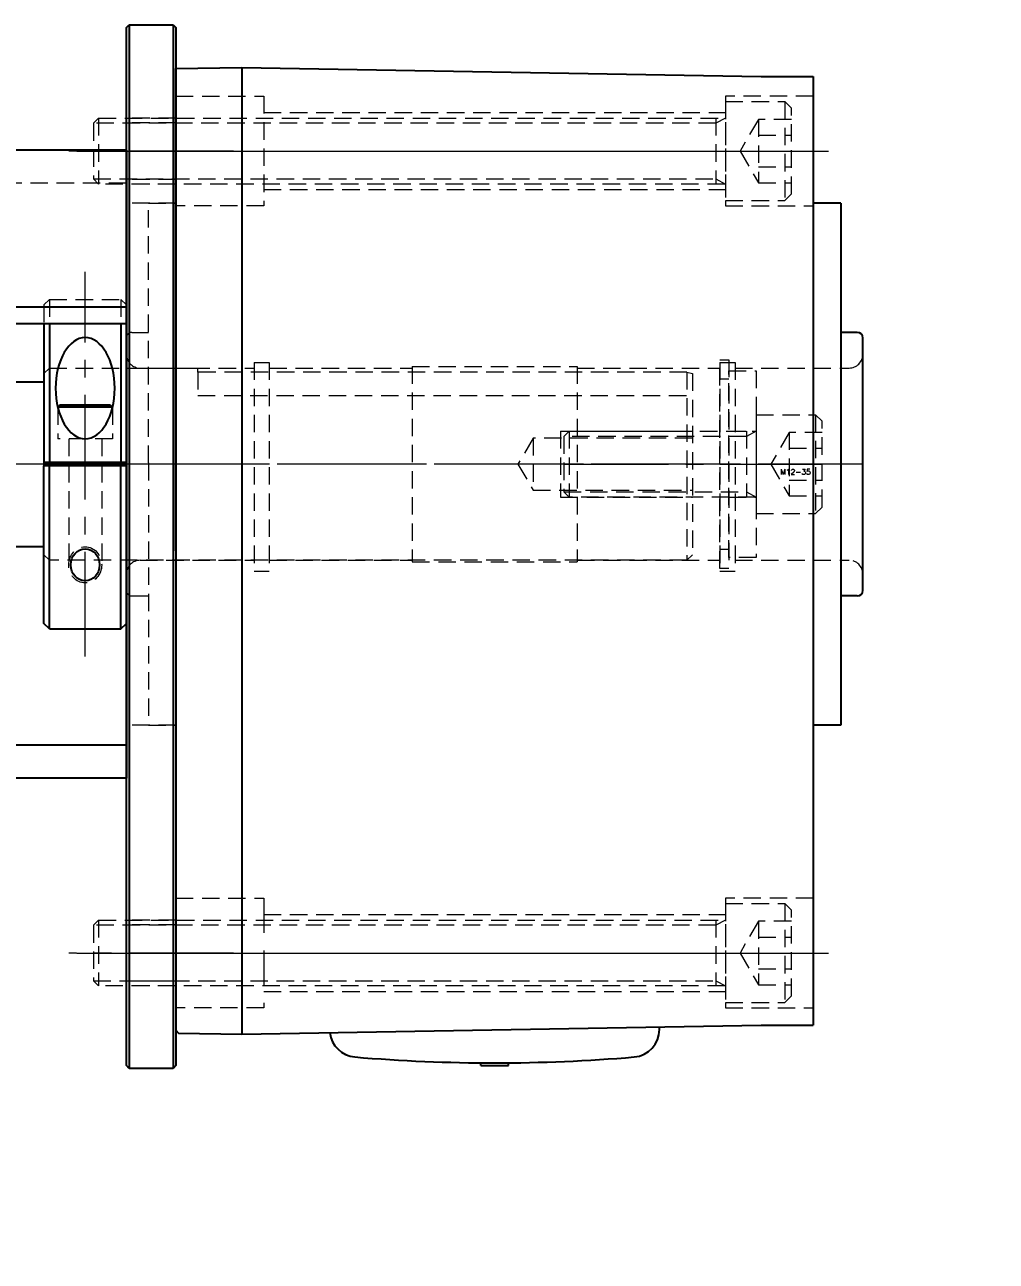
# Model space of a CAD drawing. Header units: millimetres. Extents: x 0 to 10987, y 0 to 7892.
# Drawn here: x 1164.3 to 1341.1, y 2193.8 to 2418.9 of the extents above; entities that cross this region are included whole.
import ezdxf
from ezdxf import colors
from ezdxf.entities.mleader import LeaderData, LeaderLine
from ezdxf.enums import TextEntityAlignment as Align
from ezdxf.math import Vec2, Vec3

# ---------------------------------------------------------------- set-up
doc = ezdxf.new("R2010")
doc.units = ezdxf.units.MM
for name, pattern in [('CENTER2', [28.575, 19.05, -3.175, 3.175, -3.175]), ('HIDDEN', [9.525, 6.35, -3.175]), ('HIDDEN2', [4.7625, 3.175, -1.5875])]:
    doc.linetypes.add(name, pattern=pattern)
for name, color, linetype, lineweight in [('01_外形線', 7, 'Continuous', 25), ('03_かくれ線', 6, 'HIDDEN2', 13), ('04_中心線', 1, 'CENTER2', 9), ('07_寸法線', 3, 'Continuous', 9)]:
    doc.layers.add(name, color=color, linetype=linetype, lineweight=lineweight)
doc.styles.add('KSS_TXT', font='txt.shx', dxfattribs={"bigfont": 'extfont2.shx'})
doc.styles.get("Standard").update_dxf_attribs({"font": 'arial.ttf'})
doc.styles.add('寸法用', font='simplex.shx', dxfattribs={"width": 0.8, "bigfont": '@extfont2.shx'})

# ---------------------------------------------------------------- blocks, each defined once
blk = doc.blocks.new('GM-SHYF-RH 0.4kW、1／160、＊＊V、60Hzc')
at = {"layer": '01_外形線', "color": 0}
for p, q in [((9, 72.01), (21, 72.22)), ((21, 72.22), (21, -15.77)), ((21, 72.22), (115.5, 70.57)), ((9, -15.77), (9, 72.01)), ((115.5, 70.57), (125, 70.57)), ((125, 70.57), (125, -15.77)), ((130, 47.5), (125, 47.5)), ((130, 47.5), (130, -47.5)), ((133, 24), (130, 24)), ((134, -23), (134, 23)), ((9, -15.77), (9, -103.05)), ((21, -15.77), (21, -103.76)), ((125, -15.77), (125, -102.11)), ((133, -24), (130, -24)), ((130, -47.5), (125, -47.5)), ((9, -103.05), (9.5, -103.56)), ((21, -103.76), (115.5, -102.11)), ((97, -102.94), (97, -102.44)), ((115.5, -102.11), (125, -102.11)), ((9.5, -103.56), (21, -103.76)), ((64.5, -109.5), (64.5, -108.99)), ((64.5, -109.5), (69.5, -109.5)), ((69.5, -109.5), (69.5, -108.99))]:
    blk.add_line(p, q, dxfattribs=at)
for centre, radius, start, end in [((133, 23), 1, 0, 90), ((133, -23), 1, 270, 0), ((42, -102.94), 5, 186.2447, 265.1386), ((92, -102.94), 5, 274.8614, 0), ((67, 191), 300, 265.1386, 270), ((67, 191), 300, 270, 274.8614)]:
    blk.add_arc(centre, radius, start, end, dxfattribs=at)
at = {"layer": '03_かくれ線'}
for p, q in [((9, 67), (25, 67)), ((25, 67), (25, 47)), ((125, 67), (109, 67)), ((109, 67), (109, 47)), ((25, 64), (109, 64)), ((25, 50), (109, 50)), ((4, 0.23), (4, 47.5)), ((4, 47.5), (9, 47.5)), ((25, 47), (9, 47)), ((109, 47), (125, 47)), ((0, -23), (0, 23)), ((1, 24), (4, 24)), ((23.25, 18.5), (26, 18.5)), ((23.25, 18.5), (23.25, -19.5)), ((26, 18.5), (26, -19.5)), ((108, 18.5), (110.75, 18.5)), ((108, 18.5), (108, -19.5)), ((110.75, 18.5), (110.75, -19.5)), ((2.5, 17.5), (23.25, 17.5)), ((26, 17.5), (52, 17.5)), ((52, 17.8), (82, 17.8)), ((52, 17.8), (52, -17.8)), ((82, 17.8), (82, -17.8)), ((82, 17.5), (108, 17.5)), ((110.75, 17.5), (131.5, 17.5)), ((4, 0.23), (4, -47.5)), ((2.5, -17.5), (23.25, -17.5)), ((26, -17.5), (52, -17.5)), ((52, -17.8), (82, -17.8)), ((82, -17.5), (108, -17.5)), ((110.75, -17.5), (131.5, -17.5)), ((23.25, -19.5), (26, -19.5)), ((108, -19.5), (110.75, -19.5)), ((1, -24), (4, -24)), ((4, -47.5), (9, -47.5)), ((9, -79), (25, -79)), ((125, -79), (109, -79)), ((109, -79), (109, -99)), ((25, -82), (109, -82)), ((25, -96), (109, -96)), ((25, -99), (9, -99)), ((109, -99), (125, -99))]:
    blk.add_line(p, q, dxfattribs=at)
at = {"layer": '03_かくれ線', "linetype": 'HIDDEN'}
blk.add_line((25, -79), (25, -99), dxfattribs=at)
at = {"layer": '03_かくれ線'}
for centre, radius, start, end in [((1, 23), 1, 90, 180), ((2.5, 20), 2.5, 180, 270), ((131.5, 20), 2.5, 270, 0), ((2.5, -20), 2.5, 90, 180), ((131.5, -20), 2.5, 0, 90), ((1, -23), 1, 180, 270)]:
    blk.add_arc(centre, radius, start, end, dxfattribs=at)
at = {"layer": '04_中心線'}
for p, q in [((6.46, 57), (127.76, 57)), ((134, 0), (0, 0)), ((6.46, -89), (127.76, -89))]:
    blk.add_line(p, q, dxfattribs=at)
blk = doc.blocks.new('_TagCircle')
at = {"color": 0, "linetype": 'ByBlock', "lineweight": -2, "transparency": 16777216}
blk.add_circle((0, 0), 4, dxfattribs=at)
at = {"color": 0, "transparency": 16777216, "style": '寸法用'}
blk.add_attdef('タグ番号', text='', height=3, dxfattribs=at).set_placement((0, -1.5), align=Align.CENTER)
blk = doc.blocks.new('_None')

msp = doc.modelspace()

# ---------------------------------------------------------------- linework, layer by layer
at = {"layer": '01_外形線'}
for p, q in [((1182.846, 2418.433), (1183.346, 2418.933)), ((1182.846, 2229.433), (1182.846, 2418.433)), ((1183.346, 2418.933), (1191.346, 2418.933)), ((1183.346, 2418.933), (1183.346, 2228.933)), ((1191.346, 2418.933), (1191.846, 2418.433)), ((1191.346, 2418.933), (1191.346, 2228.933)), ((1191.846, 2418.433), (1191.846, 2229.433)), ((1182.846, 2396.083), (1127.846, 2396.083)), ((1182.846, 2396.083), (1182.846, 2338.933)), ((1182.846, 2396.083), (1182.846, 2338.933)), ((1182.846, 2396.083), (1182.846, 2281.783)), ((1182.846, 2367.508), (1127.846, 2367.508)), ((1182.846, 2364.508), (1127.846, 2364.508)), ((1167.846, 2364.508), (1167.846, 2339.253)), ((1168.847, 2364.508), (1168.851, 2339.253)), ((1181.846, 2364.508), (1181.846, 2339.253)), ((1182.846, 2364.508), (1182.846, 2339.253)), ((1155.846, 2353.933), (1167.846, 2353.933)), ((1170.738, 2349.681), (1170.354, 2349.297)), ((1180.331, 2349.304), (1170.354, 2349.297)), ((1179.954, 2349.681), (1170.738, 2349.681)), ((1179.954, 2349.681), (1180.338, 2349.297)), ((1182.846, 2339.253), (1167.846, 2339.253)), ((1172.346, 2339.253), (1172.346, 2338.613)), ((1178.346, 2339.253), (1178.346, 2338.613)), ((1167.846, 2309.933), (1167.846, 2338.613)), ((1182.846, 2338.613), (1167.846, 2338.613)), ((1168.846, 2308.933), (1168.851, 2338.613)), ((1181.846, 2308.933), (1181.846, 2338.613)), ((1182.846, 2281.783), (1182.846, 2338.933)), ((1182.846, 2281.783), (1182.846, 2338.933)), ((1182.846, 2309.933), (1182.846, 2338.613)), ((1155.846, 2323.933), (1167.846, 2323.933)), ((1168.846, 2308.933), (1167.846, 2309.933)), ((1181.846, 2308.933), (1182.846, 2309.933)), ((1168.846, 2308.933), (1181.846, 2308.933)), ((1182.846, 2287.783), (1127.846, 2287.783)), ((1182.846, 2281.783), (1127.846, 2281.783)), ((1183.346, 2228.933), (1182.846, 2229.433)), ((1191.346, 2228.933), (1183.346, 2228.933)), ((1191.846, 2229.433), (1191.346, 2228.933))]:
    msp.add_line(p, q, dxfattribs=at)
at = {"layer": '01_外形線', "extrusion": (0, 0, -1)}
msp.add_ellipse((1175.346, 2352.757), major_axis=(0, -9.225), ratio=0.5827704, dxfattribs=at)
at = {"layer": '01_外形線'}
msp.add_ellipse((1175.346, 2320.599), major_axis=(0, -2.922), ratio=0.8936824, start_param=-3.141592653589793, end_param=3.141592653589793, dxfattribs=at)
at = {"layer": '03_かくれ線', "transparency": 33554559}
for p, q in [((1291.847, 2404.933), (1291.847, 2386.933)), ((1291.847, 2404.933), (1302.647, 2404.933)), ((1303.847, 2403.733), (1302.647, 2404.933)), ((1302.647, 2404.933), (1302.647, 2386.933)), ((1303.847, 2388.133), (1303.847, 2403.733)), ((1176.847, 2400.986), (1177.794, 2401.933)), ((1290.097, 2400.986), (1176.847, 2400.986)), ((1176.847, 2400.986), (1176.847, 2390.88)), ((1177.794, 2401.933), (1291.737, 2401.933)), ((1177.794, 2401.933), (1177.794, 2389.933)), ((1291.847, 2401.933), (1290.097, 2400.986)), ((1290.097, 2401.933), (1290.097, 2389.933)), ((1297.847, 2401.707), (1294.513, 2395.933)), ((1303.847, 2401.707), (1297.847, 2401.707)), ((1297.847, 2401.707), (1297.847, 2390.16)), ((1297.847, 2398.82), (1303.847, 2398.82)), ((1294.513, 2395.933), (1297.847, 2390.16)), ((1297.847, 2393.046), (1303.847, 2393.046)), ((1177.794, 2389.933), (1176.847, 2390.88)), ((1176.847, 2390.88), (1290.097, 2390.88)), ((1290.097, 2390.88), (1291.847, 2389.933)), ((1291.737, 2389.933), (1177.794, 2389.933)), ((1297.847, 2390.16), (1303.847, 2390.16)), ((1291.847, 2386.933), (1302.647, 2386.933)), ((1302.647, 2386.933), (1303.847, 2388.133)), ((1290.847, 2354.444), (1292.447, 2354.444)), ((1297.447, 2347.933), (1297.447, 2329.933)), ((1297.447, 2347.933), (1308.247, 2347.933)), ((1309.447, 2346.733), (1308.247, 2347.933)), ((1308.247, 2347.933), (1308.247, 2329.933)), ((1309.447, 2331.133), (1309.447, 2346.733)), ((1262.447, 2343.986), (1263.394, 2344.933)), ((1295.697, 2343.986), (1262.447, 2343.986)), ((1262.447, 2343.986), (1262.447, 2333.88)), ((1263.394, 2344.933), (1297.337, 2344.933)), ((1263.394, 2344.933), (1263.394, 2332.933)), ((1292.447, 2344.933), (1297.447, 2344.933)), ((1297.447, 2344.933), (1295.697, 2343.986)), ((1295.697, 2344.933), (1295.697, 2332.933)), ((1303.447, 2344.707), (1300.113, 2338.933)), ((1309.447, 2344.707), (1303.447, 2344.707)), ((1303.447, 2344.707), (1303.447, 2333.16)), ((1303.447, 2341.82), (1309.447, 2341.82)), ((1300.113, 2338.933), (1303.447, 2333.16)), ((1303.447, 2336.046), (1309.447, 2336.046)), ((1263.394, 2332.933), (1262.447, 2333.88)), ((1262.447, 2333.88), (1295.697, 2333.88)), ((1297.337, 2332.933), (1263.394, 2332.933)), ((1292.447, 2332.933), (1297.447, 2332.933)), ((1295.697, 2333.88), (1297.447, 2332.933)), ((1303.447, 2333.16), (1309.447, 2333.16)), ((1308.247, 2329.933), (1309.447, 2331.133)), ((1297.447, 2329.933), (1308.247, 2329.933)), ((1290.847, 2323.444), (1292.447, 2323.444)), ((1291.847, 2258.933), (1291.847, 2240.933)), ((1291.847, 2258.933), (1302.647, 2258.933)), ((1303.847, 2257.733), (1302.647, 2258.933)), ((1302.647, 2258.933), (1302.647, 2240.933)), ((1176.847, 2254.986), (1177.794, 2255.933)), ((1177.794, 2255.933), (1291.737, 2255.933)), ((1177.794, 2255.933), (1177.794, 2243.933)), ((1291.847, 2255.933), (1290.097, 2254.986)), ((1290.097, 2255.933), (1290.097, 2243.933)), ((1297.847, 2255.707), (1294.513, 2249.933)), ((1303.847, 2255.707), (1297.847, 2255.707)), ((1297.847, 2255.707), (1297.847, 2244.16)), ((1303.847, 2242.133), (1303.847, 2257.733)), ((1290.097, 2254.986), (1176.847, 2254.986)), ((1176.847, 2254.986), (1176.847, 2244.88)), ((1297.847, 2252.82), (1303.847, 2252.82)), ((1294.513, 2249.933), (1297.847, 2244.16)), ((1297.847, 2247.046), (1303.847, 2247.046)), ((1177.794, 2243.933), (1176.847, 2244.88)), ((1176.847, 2244.88), (1290.097, 2244.88)), ((1290.097, 2244.88), (1291.847, 2243.933)), ((1291.737, 2243.933), (1177.794, 2243.933)), ((1297.847, 2244.16), (1303.847, 2244.16)), ((1291.847, 2240.933), (1302.647, 2240.933)), ((1302.647, 2240.933), (1303.847, 2242.133))]:
    msp.add_line(p, q, dxfattribs=at)
at = {"layer": '03_かくれ線'}
for p, q in [((1191.846, 2401.933), (1182.846, 2401.933)), ((1191.846, 2401.083), (1182.846, 2401.083)), ((1191.846, 2390.783), (1182.846, 2390.783)), ((1182.846, 2390.083), (1127.846, 2390.083)), ((1191.846, 2389.933), (1182.846, 2389.933)), ((1191.846, 2386.433), (1182.846, 2386.433)), ((1168.846, 2368.933), (1167.846, 2367.933)), ((1168.846, 2368.933), (1181.846, 2368.933)), ((1168.846, 2368.933), (1168.847, 2364.508)), ((1181.846, 2368.933), (1181.845, 2364.508)), ((1181.846, 2368.933), (1182.846, 2367.933)), ((1167.846, 2367.933), (1167.846, 2364.508)), ((1182.846, 2367.933), (1182.846, 2364.508)), ((1168.846, 2356.433), (1167.846, 2355.433)), ((1167.846, 2322.433), (1167.846, 2355.433)), ((1168.846, 2321.433), (1168.846, 2356.433)), ((1168.846, 2356.433), (1195.846, 2356.433)), ((1195.846, 2355.704), (1195.846, 2356.433)), ((1195.846, 2355.704), (1195.846, 2351.433)), ((1284.846, 2355.704), (1195.846, 2355.704)), ((1284.846, 2355.704), (1285.846, 2355.433)), ((1284.846, 2355.704), (1284.846, 2321.433)), ((1285.846, 2355.433), (1285.846, 2322.433)), ((1195.846, 2351.433), (1285.846, 2351.433)), ((1170.354, 2349.297), (1170.354, 2343.537)), ((1180.338, 2349.297), (1180.338, 2343.537)), ((1180.338, 2343.537), (1170.354, 2343.537)), ((1172.346, 2343.537), (1172.346, 2320.599)), ((1178.346, 2343.537), (1178.346, 2320.599)), ((1256.846, 2343.683), (1254.104, 2338.933)), ((1285.846, 2343.683), (1256.846, 2343.683)), ((1256.846, 2343.683), (1256.846, 2334.183)), ((1261.846, 2344.933), (1285.846, 2344.933)), ((1261.846, 2344.933), (1261.846, 2332.933)), ((1172.346, 2339.253), (1172.346, 2338.613)), ((1178.346, 2339.253), (1178.346, 2338.613)), ((1254.104, 2338.933), (1256.846, 2334.183)), ((1256.846, 2334.183), (1285.846, 2334.183)), ((1261.846, 2332.933), (1285.846, 2332.933)), ((1168.846, 2321.433), (1167.846, 2322.433)), ((1284.846, 2321.433), (1168.846, 2321.433)), ((1285.846, 2322.433), (1284.846, 2321.433)), ((1191.846, 2291.433), (1182.846, 2291.433)), ((1191.846, 2255.933), (1182.846, 2255.933)), ((1191.846, 2255.083), (1182.846, 2255.083)), ((1191.846, 2244.783), (1182.846, 2244.783)), ((1191.846, 2243.933), (1182.846, 2243.933))]:
    msp.add_line(p, q, dxfattribs=at)
at = {"layer": '03_かくれ線', "transparency": 33554559}
for points in [[(1290.847, 2357.944), (1292.447, 2357.944), (1292.447, 2319.944), (1290.847, 2319.944), (1290.847, 2357.944)], [(1292.447, 2355.933), (1297.447, 2355.933), (1297.447, 2321.933), (1292.447, 2321.933), (1292.447, 2355.933)]]:
    msp.add_lwpolyline(points, dxfattribs=at)
at = {"layer": '03_かくれ線'}
msp.add_ellipse((1175.346, 2320.599), major_axis=(0, 3.282), ratio=0.9141094, dxfattribs=at)
at = {"layer": '04_中心線'}
for p, q in [((1202.346, 2395.933), (1172.346, 2395.933)), ((1175.346, 2303.933), (1175.346, 2373.933)), ((1292.846, 2338.933), (750.846, 2338.933)), ((1188.846, 2338.933), (1121.846, 2338.933)), ((1167.846, 2338.933), (1182.846, 2338.933)), ((1202.346, 2338.933), (1172.346, 2338.933)), ((1202.346, 2249.933), (1172.346, 2249.933))]:
    msp.add_line(p, q, dxfattribs=at)
at = {"layer": '04_中心線', "transparency": 33554610}
for p, q in [((1173.847, 2395.933), (1306.847, 2395.933)), ((1173.847, 2249.933), (1306.847, 2249.933))]:
    msp.add_line(p, q, dxfattribs=at)
at = {"layer": '04_中心線', "transparency": 33554559}
for p, q in [((1262.447, 2338.933), (1309.447, 2338.933)), ((1290.847, 2338.944), (1292.447, 2338.944)), ((1292.609, 2338.944), (1297.404, 2338.944))]:
    msp.add_line(p, q, dxfattribs=at)

# ---------------------------------------------------------------- block references
msp.add_blockref('GM-SHYF-RH 0.4kW、1／160、＊＊V、60Hzc', (1182.847, 2338.933))

# ---------------------------------------------------------------- texts
at = {"layer": '03_かくれ線', "transparency": 33554559, "style": 'KSS_TXT'}
msp.add_text('M12-35', height=1, dxfattribs=at).set_placement((1301.827, 2337.028))

# ---------------------------------------------------------------- leaders
at = {"layer": '07_寸法線'}
ml = msp.add_multileader_block('Standard', dxfattribs=at)
ml.set_content('_TagCircle', color=256, scale=-10.5)
ml.set_attribute('タグ番号', '1A', width=0)
ml.set_leader_properties()
ml.set_arrow_properties(name='NONE')
ml.build(insert=Vec2(0, 0))
ml.multileader.update_dxf_attribs({"dogleg_length": 1, "arrow_head_size": 36.75, "scale": 6})
ctx = ml.context
ctx.base_point, ctx.scale, ctx.char_height, ctx.arrow_head_size, ctx.landing_gap_size, ctx.plane_origin = Vec3(8943.466, 2201.866), 6, 42, 36.75, 21, Vec3(8203.481, 2141.535)
ctx.text_align_type = 2
notes = []
notes.append((ctx, [(0, (0, 0, 0), (0, 0), (1, 0), 1, [])]))
ctx.block.insert, ctx.block.scale = Vec3(8964.466, 2201.866), Vec3(-10.5, 10.5, 10.5)
for ctx, leaders in notes:
    for number, flags, end, landing, length, lines in leaders:
        leader = LeaderData()
        leader.index, (leader.has_last_leader_line, leader.has_dogleg_vector, leader.attachment_direction) = number, flags
        leader.last_leader_point, leader.dogleg_vector, leader.dogleg_length = Vec3(end), Vec3(landing), length
        for number, points, colour, breaks in lines:
            line = LeaderLine()
            line.index, line.vertices, line.color, line.breaks = number, Vec3.list(points), colors.encode_raw_color(colour), breaks
            leader.lines.append(line)
        ctx.leaders.append(leader)

doc.saveas('drawing.dxf')
